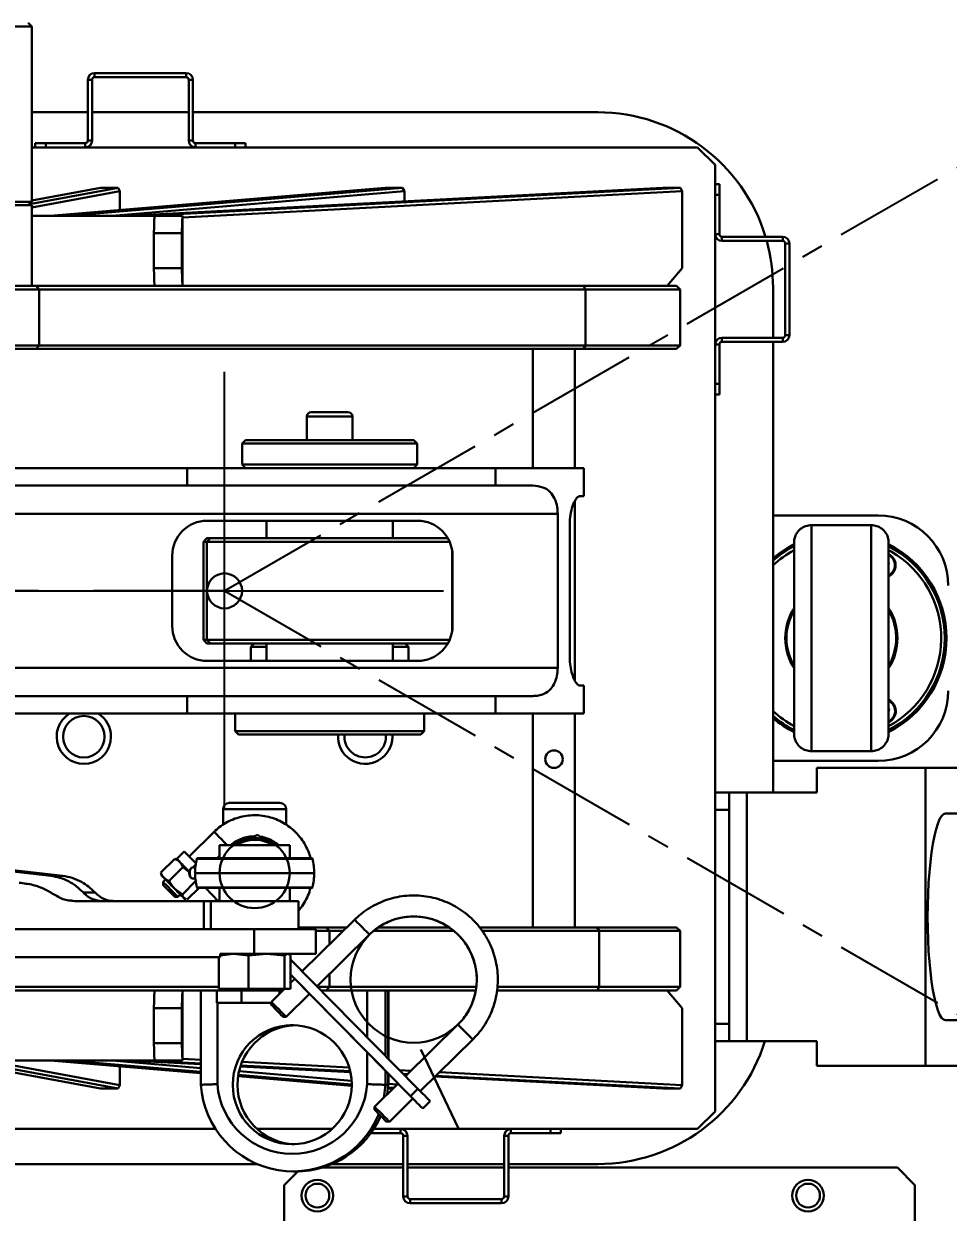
# Model space of a CAD drawing. Header units: millimetres. Extents: x 8 to 22425, y -1213 to 4973.
# Drawn here: x 10198 to 10461.8, y 1138.9 to 1477.9 of the extents above; entities that cross this region are included whole.
import ezdxf

# ---------------------------------------------------------------- set-up
doc = ezdxf.new("R2010")
doc.units = ezdxf.units.MM
doc.header["$PDSIZE"] = -1
doc.linetypes.add('CENTER', pattern=[50.8, 31.75, -6.35, 6.35, -6.35])
doc.styles.get("Standard").update_dxf_attribs({"font": 'hyswlongfangsong.ttf'})
doc.dimstyles.new('ISO-25', dxfattribs={"dimscale": 25, "dimtxt": 3.5, "dimasz": 1.6, "dimexe": 1.25, "dimexo": 0.625, "dimtad": 1, "dimdec": 0, "dimzin": 9, "dimdsep": 46, "dimtxsty": 'Standard', "dimcen": 2.5, "dimadec": 0, "dimazin": 2, "dimtfac": 1, "dimtdec": 0, "dimtofl": 0, "dimtmove": 0, "dimatfit": 3, "dimfxl": 1, "dimarcsym": 0})

# ---------------------------------------------------------------- blocks, each defined once
blk = doc.blocks.new('*D114')
at = {"color": 0, "lineweight": -2, "transparency": 16777216}
blk.add_line((9181.12, 1544.51), (8813.51, 1622.65), dxfattribs=at)
at = {"color": 0, "transparency": 16777216}
blk.add_solid([(8814.9, 1629.17), (8812.13, 1616.13), (8774.39, 1630.97)], dxfattribs=at)
at = {"layer": 'Defpoints', "color": 0, "transparency": 16777216}
for p in [(8774.39, 1630.97), (10255.3, 1316.17)]:
    blk.add_point(p, dxfattribs=at)
at = {"color": 0, "transparency": 16777216, "insert": (9074.1, 1627.96), "char_height": 87.5, "attachment_point": 5, "rotation": 347.9993}
blk.add_mtext('R1514', dxfattribs=at)
blk = doc.blocks.new('*D149')
at = {"color": 0, "lineweight": -2, "transparency": 16777216}
blk.add_line((10202.26, 1316.17), (9502.94, 1316.17), dxfattribs=at)
blk.add_arc((10255.3, 1316.17), 721.11, 33.1786, 176.8214, dxfattribs=at)
at = {"color": 0, "transparency": 16777216}
for points in [[(10864.53, 1714.29), (10853.17, 1707.31), (10879.8, 1676.73)], [(9541.96, 1355.97), (9528.63, 1356.34), (9534.19, 1316.17)]]:
    blk.add_solid(points, dxfattribs=at)
at = {"layer": 'Defpoints', "color": 0, "transparency": 16777216}
for p in [(11566.46, 2073.17), (10380.52, 2026.33), (10750.67, 1602.17), (10217.89, 1316.17), (10255.3, 1316.17)]:
    blk.add_point(p, dxfattribs=at)
at = {"color": 0, "transparency": 16777216, "insert": (9883.55, 2002.44), "char_height": 87.5, "attachment_point": 5, "rotation": 28.4442}
blk.add_mtext('150°', dxfattribs=at)
blk = doc.blocks.new('*D150')
at = {"color": 0, "lineweight": -2, "transparency": 16777216}
blk.add_line((10202.26, 1316.17), (9500.28, 1316.17), dxfattribs=at)
blk.add_arc((10255.3, 1316.17), 723.77, 183.16691, 326.83309, dxfattribs=at)
at = {"color": 0, "transparency": 16777216}
for points in [[(9525.97, 1276), (9539.3, 1276.37), (9531.53, 1316.17)], [(10855.48, 923.7), (10866.83, 916.72), (10882.1, 954.29)]]:
    blk.add_solid(points, dxfattribs=at)
at = {"layer": 'Defpoints', "color": 0, "transparency": 16777216}
for p in [(10217.89, 1316.17), (10255.3, 1316.17), (10750.67, 1030.17), (9790.07, 761.73), (11566.46, 559.17)]:
    blk.add_point(p, dxfattribs=at)
at = {"color": 0, "transparency": 16777216, "insert": (10083.34, 674.41), "char_height": 87.5, "attachment_point": 5, "rotation": 345}
blk.add_mtext('150°', dxfattribs=at)
blk = doc.blocks.new('*D151')
at = {"color": 0, "lineweight": -2, "transparency": 16777216}
for p, q in [((9297.46, 1705.83), (9688.41, 1546.78)), ((10255.3, 1253.67), (10255.3, 1378.67)), ((10192.8, 1316.17), (10317.8, 1316.17))]:
    blk.add_line(p, q, dxfattribs=at)
at = {"color": 0, "transparency": 16777216}
blk.add_solid([(9690.92, 1552.96), (9685.9, 1540.61), (9725.46, 1531.71)], dxfattribs=at)
at = {"layer": 'Defpoints', "color": 0, "transparency": 16777216}
for p in [(9725.46, 1531.71), (10255.3, 1316.17)]:
    blk.add_point(p, dxfattribs=at)
at = {"color": 0, "transparency": 16777216, "insert": (9410.76, 1723.83), "char_height": 87.5, "attachment_point": 5, "rotation": 337.8633}
blk.add_mtext('R572', dxfattribs=at)

msp = doc.modelspace()

# ---------------------------------------------------------------- linework, layer by layer
at = {"color": 1, "linetype": 'CENTER'}
for q in [(10750.67, 1602.17), (10750.67, 1030.17)]:
    msp.add_line((10255.3, 1316.17), q, dxfattribs=at)
at = {"color": 161, "lineweight": 30, "true_color": 0x67adff}
for p, q in [((10200.3, 1477.17), (10199.3, 1478.17)), ((10200.3, 1477.17), (10115.14, 1477.17)), ((10200.3, 1427.17), (10200.3, 1477.17)), ((10217.5, 1461.94), (10216.3, 1461.94)), ((10216.3, 1461.94), (10216.3, 1444.61)), ((10217.5, 1461.94), (10217.5, 1444.61)), ((10218.24, 1463.87), (10218.24, 1462.67)), ((10244.36, 1463.87), (10218.24, 1463.87)), ((10244.36, 1462.67), (10218.24, 1462.67)), ((10244.36, 1462.67), (10244.36, 1463.87)), ((10246.3, 1461.94), (10245.1, 1461.94)), ((10245.1, 1444.61), (10245.1, 1461.94)), ((10246.3, 1444.61), (10246.3, 1461.94)), ((10216.3, 1452.67), (10200.3, 1452.67)), ((10245.1, 1452.67), (10217.5, 1452.67)), ((10361.8, 1452.67), (10246.3, 1452.67)), ((10216.3, 1444.61), (10217.5, 1444.61)), ((10245.1, 1444.61), (10246.3, 1444.61)), ((10390.3, 1442.67), (10200.3, 1442.67)), ((10201.3, 1442.67), (10201.3, 1443.87)), ((10201.3, 1443.87), (10204.3, 1443.87)), ((10204.3, 1443.87), (10204.3, 1442.67)), ((10215.56, 1443.87), (10204.3, 1443.87)), ((10215.56, 1442.67), (10215.56, 1443.87)), ((10247.04, 1443.87), (10247.04, 1442.67)), ((10258.3, 1443.87), (10247.04, 1443.87)), ((10258.3, 1442.67), (10258.3, 1443.87)), ((10258.3, 1443.87), (10261.3, 1443.87)), ((10261.3, 1443.87), (10261.3, 1442.67)), ((10395.3, 1437.67), (10390.3, 1442.67)), ((10395.3, 1258.67), (10395.3, 1437.67)), ((10199.62, 1426.5), (10224.94, 1431.17)), ((10219.95, 1431.17), (10200.3, 1427.54)), ((10301.12, 1431.17), (10206.73, 1423.25)), ((10211.72, 1423.25), (10306.11, 1431.17)), ((10219.95, 1431.17), (10224.94, 1431.17)), ((10224.94, 1431.17), (10225.44, 1430.16)), ((10380.4, 1431.17), (10229.66, 1423.22)), ((10234.65, 1423.22), (10385.39, 1431.17)), ((10301.12, 1431.17), (10306.11, 1431.17)), ((10306.11, 1431.17), (10306.61, 1430.17)), ((10380.4, 1431.17), (10385.39, 1431.17)), ((10385.39, 1431.17), (10385.89, 1430.17)), ((10395.3, 1432.17), (10396.5, 1432.17)), ((10396.5, 1432.17), (10396.5, 1429.17)), ((10225.44, 1430.16), (10200.3, 1425.52)), ((10306.61, 1430.17), (10223.23, 1423.17)), ((10225.44, 1430.16), (10225.44, 1424.82)), ((10385.89, 1430.17), (10243.3, 1422.65)), ((10306.61, 1430.17), (10306.61, 1427.28)), ((10385.89, 1430.17), (10385.89, 1408.17)), ((10396.5, 1429.17), (10395.3, 1429.17)), ((10396.5, 1417.91), (10396.5, 1429.17)), ((10115.14, 1427.17), (10200.3, 1427.17)), ((10200.3, 1426.17), (10157.87, 1426.17)), ((10199.3, 1426.17), (10200.3, 1427.17)), ((10200.3, 1403.17), (10200.3, 1426.17)), ((10235.29, 1423.17), (10200.3, 1423.17)), ((10206.63, 1423.17), (10206.73, 1423.25)), ((10206.73, 1423.25), (10211.72, 1423.25)), ((10211.72, 1423.25), (10211.69, 1423.17)), ((10229.6, 1423.17), (10229.66, 1423.22)), ((10229.66, 1423.22), (10234.65, 1423.22)), ((10234.65, 1423.22), (10234.63, 1423.17)), ((10235.29, 1423.17), (10243.28, 1423.17)), ((10243.28, 1423.17), (10243.3, 1423.17)), ((10243.3, 1403.17), (10243.3, 1423.17)), ((10243.11, 1418.17), (10235.12, 1418.17)), ((10235.12, 1418.17), (10235.12, 1408.17)), ((10243.11, 1418.17), (10243.11, 1408.17)), ((10395.3, 1417.91), (10396.5, 1417.91)), ((10397.24, 1417.17), (10397.24, 1415.97)), ((10414.56, 1417.17), (10397.24, 1417.17)), ((10414.56, 1415.97), (10414.56, 1417.17)), ((10414.56, 1415.97), (10397.24, 1415.97)), ((10416.5, 1415.24), (10415.3, 1415.24)), ((10415.3, 1389.11), (10415.3, 1415.24)), ((10416.5, 1389.11), (10416.5, 1415.24)), ((10235.12, 1408.17), (10243.11, 1408.17)), ((10381.56, 1403.17), (10385.89, 1408.17)), ((10202.39, 1402.17), (9985.3, 1402.17)), ((9986.3, 1403.17), (10201.58, 1403.17)), ((10201.58, 1403.17), (10202.39, 1402.17)), ((10201.58, 1403.17), (10357.71, 1403.17)), ((10202.39, 1386.17), (10202.39, 1402.17)), ((10358.26, 1402.17), (10202.39, 1402.17)), ((10357.71, 1403.17), (10358.26, 1402.17)), ((10357.71, 1403.17), (10384.3, 1403.17)), ((10358.26, 1386.17), (10358.26, 1402.17)), ((10385.3, 1402.17), (10358.26, 1402.17)), ((10384.3, 1403.17), (10385.3, 1402.17)), ((10385.3, 1402.17), (10385.3, 1386.17)), ((10411.8, 1388.37), (10411.8, 1402.67)), ((10397.24, 1388.37), (10397.24, 1387.17)), ((10397.24, 1388.37), (10414.56, 1388.37)), ((10397.24, 1387.17), (10414.56, 1387.17)), ((10411.8, 1258.67), (10411.8, 1387.17)), ((10414.56, 1387.17), (10414.56, 1388.37)), ((10415.3, 1389.11), (10416.5, 1389.11)), ((9985.3, 1386.17), (10202.39, 1386.17)), ((10201.58, 1385.17), (9986.3, 1385.17)), ((10202.39, 1386.17), (10201.58, 1385.17)), ((10357.71, 1385.17), (10201.58, 1385.17)), ((10202.39, 1386.17), (10358.26, 1386.17)), ((10343.3, 1385.17), (10343.3, 1351.17)), ((10355.3, 1385.17), (10355.3, 1351.17)), ((10358.26, 1386.17), (10357.71, 1385.17)), ((10384.3, 1385.17), (10357.71, 1385.17)), ((10358.26, 1386.17), (10385.3, 1386.17)), ((10385.3, 1386.17), (10384.3, 1385.17)), ((10396.5, 1386.44), (10395.3, 1386.44)), ((10396.5, 1375.17), (10396.5, 1386.44)), ((10395.3, 1375.17), (10396.5, 1375.17)), ((10396.5, 1375.17), (10396.5, 1372.17)), ((10396.5, 1372.17), (10395.3, 1372.17)), ((10280.07, 1367.17), (10290.53, 1367.17)), ((10278.8, 1365.9), (10278.8, 1359.17)), ((10291.8, 1365.9), (10278.8, 1365.9)), ((10291.8, 1359.17), (10291.8, 1365.9)), ((10261.3, 1359.17), (10260.3, 1358.17)), ((10260.3, 1358.17), (10260.3, 1352.17)), ((10310.3, 1358.17), (10260.3, 1358.17)), ((10261.3, 1359.17), (10309.3, 1359.17)), ((10310.3, 1358.17), (10309.3, 1359.17)), ((10310.3, 1352.17), (10310.3, 1358.17)), ((10074.6, 1351.17), (10244.6, 1351.17)), ((10244.6, 1346.17), (10244.6, 1351.17)), ((10244.6, 1351.17), (10332.58, 1351.17)), ((10260.3, 1352.17), (10261.3, 1351.17)), ((10260.3, 1352.17), (10310.3, 1352.17)), ((10309.3, 1351.17), (10310.3, 1352.17)), ((10332.58, 1346.17), (10332.58, 1351.17)), ((10332.58, 1351.17), (10357.8, 1351.17)), ((10357.8, 1343.17), (10357.8, 1351.17)), ((10074.6, 1346.17), (10244.6, 1346.17)), ((10244.6, 1346.17), (10332.58, 1346.17)), ((10332.58, 1346.17), (10343.27, 1346.17)), ((10357.8, 1343.17), (10356.61, 1343.17)), ((10355.3, 1341.78), (10355.3, 1290.52)), ((9376.72, 1338.17), (10350.37, 1338.17)), ((10310.37, 1336.17), (10250.37, 1336.17)), ((10267.3, 1336.17), (10267.3, 1331.17)), ((10303.3, 1331.17), (10303.3, 1336.17)), ((10350.37, 1338.17), (10350.37, 1294.17)), ((10411.8, 1337.67), (10441.8, 1337.67)), ((10353.8, 1335.17), (10353.8, 1297.17)), ((10422.8, 1334.92), (10422.8, 1270.42)), ((10439.8, 1334.92), (10422.8, 1334.92)), ((10439.8, 1270.42), (10439.8, 1334.92)), ((10250.3, 1331.17), (10249.3, 1330.17)), ((10249.3, 1330.17), (10249.3, 1302.17)), ((10250.3, 1330.17), (10249.3, 1330.17)), ((10251.3, 1331.17), (10250.3, 1330.17)), ((10250.3, 1331.17), (10251.3, 1331.17)), ((10250.3, 1330.17), (10250.3, 1302.17)), ((10319.54, 1330.17), (10250.3, 1330.17)), ((10251.3, 1331.17), (10319.03, 1331.17)), ((10416.26, 1328.63), (10417.8, 1329.46)), ((10417.8, 1328.9), (10416.51, 1328.2)), ((10417.8, 1275.42), (10417.8, 1329.92)), ((10444.8, 1329.92), (10444.8, 1275.42)), ((10240.37, 1326.17), (10240.37, 1306.17)), ((10320.3, 1304.95), (10320.3, 1327.39)), ((10320.37, 1306.17), (10320.37, 1326.17)), ((10445.52, 1327.37), (10444.8, 1327.77)), ((10444.85, 1324.16), (10444.8, 1324.2)), ((10444.8, 1323.73), (10444.85, 1324.16)), ((10255.3, 1316.17), (10217.89, 1316.17)), ((10249.3, 1302.17), (10250.3, 1301.17)), ((10249.3, 1302.17), (10250.3, 1302.17)), ((10250.3, 1302.17), (10251.3, 1301.17)), ((10250.3, 1302.17), (10319.54, 1302.17)), ((10251.3, 1301.17), (10250.3, 1301.17)), ((10319.03, 1301.17), (10251.3, 1301.17)), ((10263.8, 1301.17), (10262.8, 1300.17)), ((10262.8, 1300.17), (10262.8, 1296.17)), ((10267.3, 1300.17), (10262.8, 1300.17)), ((10267.3, 1301.17), (10267.3, 1296.17)), ((10303.3, 1296.17), (10303.3, 1301.17)), ((10307.8, 1300.17), (10303.3, 1300.17)), ((10307.8, 1300.17), (10306.8, 1301.17)), ((10307.8, 1296.17), (10307.8, 1300.17)), ((10250.37, 1296.17), (10310.37, 1296.17)), ((9385.3, 1294.17), (10350.37, 1294.17)), ((10356.61, 1289.17), (10357.8, 1289.17)), ((10357.8, 1281.17), (10357.8, 1289.17)), ((10074.6, 1286.17), (10244.6, 1286.17)), ((10244.6, 1281.17), (10244.6, 1286.17)), ((10332.58, 1286.17), (10244.6, 1286.17)), ((10332.58, 1281.17), (10332.58, 1286.17)), ((10343.27, 1286.17), (10332.58, 1286.17)), ((10444.9, 1282.59), (10444.8, 1282.67)), ((10444.8, 1281.66), (10444.9, 1282.59)), ((10074.6, 1281.17), (10244.6, 1281.17)), ((10244.6, 1281.17), (10332.58, 1281.17)), ((10258.3, 1281.17), (10258.3, 1276.17)), ((10312.3, 1276.17), (10312.3, 1281.17)), ((10332.58, 1281.17), (10357.8, 1281.17)), ((10343.3, 1281.17), (10343.3, 1220.17)), ((10355.3, 1281.17), (10355.3, 1220.17)), ((10258.3, 1276.17), (10259.3, 1275.17)), ((10258.3, 1276.17), (10292.29, 1276.17)), ((10292.03, 1275.17), (10259.3, 1275.17)), ((10311.3, 1275.17), (10292.03, 1275.17)), ((10292.29, 1276.17), (10312.3, 1276.17)), ((10303.19, 1274.57), (10303.16, 1275.17)), ((10311.3, 1275.17), (10312.3, 1276.17)), ((10439.8, 1270.42), (10422.8, 1270.42)), ((10411.8, 1267.67), (10441.8, 1267.67)), ((10424.3, 1258.67), (10424.3, 1265.67)), ((10455.3, 1265.67), (10424.3, 1265.67)), ((10455.3, 1180.67), (10455.3, 1265.67)), ((10455.3, 1265.67), (10465.84, 1265.67)), ((10395.3, 1258.67), (10399.3, 1258.67)), ((10395.3, 1253.67), (10395.3, 1258.67)), ((10399.3, 1258.67), (10399.3, 1253.67)), ((10404.3, 1258.67), (10399.3, 1258.67)), ((10404.3, 1258.67), (10424.3, 1258.67)), ((10404.3, 1187.67), (10404.3, 1258.67)), ((10256.67, 1255.67), (10271.13, 1255.67)), ((10254.9, 1253.9), (10254.9, 1249.46)), ((10254.98, 1253.9), (10254.9, 1253.9)), ((10272.9, 1253.9), (10254.98, 1253.9)), ((10272.9, 1249.46), (10272.9, 1253.9)), ((10399.3, 1253.67), (10395.3, 1253.67)), ((10395.3, 1192.67), (10395.3, 1253.67)), ((10399.3, 1192.67), (10399.3, 1253.67)), ((10476.8, 1252.67), (10461.04, 1252.67)), ((10252.32, 1247.43), (10245.2, 1240.41)), ((10252.32, 1247.43), (10245.2, 1240.41)), ((10258.62, 1243.67), (10264.71, 1246.61)), ((10258.62, 1243.67), (10259.77, 1244.23)), ((10259.77, 1244.23), (10258.78, 1243.67)), ((10259.77, 1244.23), (10264.71, 1246.61)), ((10261.43, 1245.34), (10262.55, 1246.05)), ((10261.48, 1245.37), (10262.55, 1246.05)), ((10264.71, 1246.61), (10264.71, 1246.61)), ((10264.71, 1246.61), (10269.24, 1243.53)), ((10205.76, 1234.86), (10136.24, 1242.67)), ((10139.62, 1242.67), (10209.14, 1234.86)), ((10241.66, 1239.73), (10243.79, 1241.83)), ((10243.79, 1241.83), (10241.66, 1239.73)), ((10241.66, 1239.73), (10243.79, 1241.83)), ((10243.79, 1241.83), (10241.66, 1239.73)), ((10243.79, 1241.83), (10243.79, 1241.83)), ((10243.79, 1241.83), (10243.79, 1241.83)), ((10253.9, 1243.67), (10253.9, 1239.92)), ((10253.9, 1243.67), (10273.9, 1243.67)), ((10273.9, 1239.92), (10273.9, 1243.67)), ((10241.08, 1239.71), (10237.12, 1235.81)), ((10241.08, 1239.71), (10237.12, 1235.81)), ((10241.4, 1239.59), (10241.08, 1239.71)), ((10241.86, 1239.52), (10241.41, 1239.65)), ((10241.66, 1239.73), (10241.66, 1239.73)), ((10241.66, 1239.73), (10241.66, 1239.73)), ((10247.07, 1238.04), (10246.29, 1237.27)), ((10280.4, 1239.77), (10247.4, 1239.77)), ((10280.21, 1239.92), (10247.6, 1239.92)), ((10253.25, 1239.92), (10253.9, 1240.56)), ((10253.9, 1240.56), (10253.9, 1239.92)), ((10237.12, 1235.81), (10237.25, 1235.5)), ((10237.18, 1235.48), (10237.3, 1235.03)), ((10243.44, 1237.31), (10239.48, 1233.41)), ((10243.44, 1237.31), (10245.28, 1235.95)), ((10245.34, 1236.34), (10245.16, 1236.17)), ((10245.16, 1236.17), (10245.28, 1236.05)), ((10245.7, 1236.98), (10245.52, 1236.73)), ((10245.52, 1234.61), (10245.7, 1234.37)), ((10246.16, 1237.27), (10246.98, 1237.27)), ((10246.16, 1234.07), (10246.98, 1234.07)), ((10246.81, 1234.07), (10247.23, 1233.47)), ((10263.9, 1235.67), (10246.9, 1235.67)), ((10263.9, 1235.67), (10280.9, 1235.67)), ((10237.8, 1233.12), (10237.79, 1232.25)), ((10237.8, 1233.12), (10237.79, 1232.25)), ((10238.5, 1233.81), (10237.8, 1233.12)), ((10238.5, 1233.81), (10237.8, 1233.12)), ((10243.27, 1229.57), (10241.08, 1231.2)), ((10247.07, 1233.31), (10243.27, 1229.57)), ((10248.03, 1231.42), (10244.69, 1228.13)), ((10247.4, 1231.57), (10280.4, 1231.57)), ((10247.6, 1231.42), (10280.21, 1231.42)), ((10253.53, 1227.67), (10249.84, 1231.42)), ((10249.84, 1231.42), (10253.53, 1227.67)), ((10253.53, 1227.67), (10249.84, 1231.42)), ((10249.84, 1231.42), (10253.53, 1227.67)), ((10253.9, 1231.42), (10253.9, 1227.67)), ((10273.9, 1227.67), (10273.9, 1231.42)), ((10206.89, 1229.43), (10208.03, 1228.85)), ((10210.93, 1227.96), (10212.56, 1227.67)), ((10212.5, 1227.67), (10249.36, 1227.67)), ((10218.41, 1230.09), (10215.03, 1230.09)), ((10241.14, 1228.85), (10242.01, 1228.84)), ((10241.14, 1228.85), (10241.14, 1228.85)), ((10242.01, 1228.84), (10242.71, 1229.54)), ((10244.38, 1228.26), (10243.68, 1228.56)), ((10243.91, 1228.31), (10244.36, 1228.19)), ((10243.91, 1228.31), (10244.36, 1228.19)), ((10249.36, 1219.67), (10249.36, 1227.67)), ((10251.38, 1227.67), (10249.36, 1227.67)), ((10251.38, 1227.67), (10251.38, 1219.67)), ((10251.38, 1227.67), (10251.4, 1227.67)), ((10251.4, 1227.67), (10251.4, 1219.67)), ((10251.4, 1227.67), (10251.4, 1227.67)), ((10251.4, 1219.67), (10251.4, 1227.67)), ((10251.4, 1227.67), (10252.71, 1227.67)), ((10252.71, 1227.67), (10276.4, 1227.67)), ((10276.4, 1219.67), (10276.4, 1227.67)), ((10292.44, 1222.38), (10277.48, 1207.64)), ((10292.44, 1222.38), (10277.48, 1207.64)), ((10263.74, 1219.67), (10000.13, 1219.67)), ((10263.74, 1212.67), (10263.74, 1219.67)), ((10281.4, 1219.67), (10263.74, 1219.67)), ((10276.4, 1220.17), (10284.3, 1220.17)), ((10281.4, 1212.67), (10281.4, 1219.67)), ((10285.3, 1219.17), (10281.4, 1219.17)), ((10281.69, 1203.37), (10296.65, 1218.1)), ((10284.3, 1220.17), (10285.3, 1219.17)), ((10284.3, 1220.17), (10290.2, 1220.17)), ((10285.3, 1219.17), (10285.3, 1215.34)), ((10289.19, 1219.17), (10285.3, 1219.17)), ((10320.54, 1219.17), (10297.72, 1219.17)), ((10299.04, 1220.17), (10319.28, 1220.17)), ((10328.05, 1220.17), (10361.61, 1220.17)), ((10362.22, 1219.17), (10328.74, 1219.17)), ((10361.61, 1220.17), (10362.22, 1219.17)), ((10361.61, 1220.17), (10384.3, 1220.17)), ((10362.22, 1203.17), (10362.22, 1219.17)), ((10385.3, 1219.17), (10362.22, 1219.17)), ((10384.3, 1220.17), (10385.3, 1219.17)), ((10385.3, 1219.17), (10385.3, 1203.17)), ((10254.05, 1211.67), (10009.82, 1211.67)), ((10253.65, 1202.67), (10253.65, 1211.67)), ((10263.74, 1212.67), (10254.05, 1212.67)), ((10254.05, 1211.67), (10254.05, 1212.67)), ((10257.9, 1212.67), (10254.05, 1212.19)), ((10254.05, 1212.39), (10254.28, 1212.52)), ((10254.4, 1212.67), (10254.25, 1212.62)), ((10262.16, 1212.14), (10257.9, 1212.67)), ((10267.28, 1212.67), (10262.16, 1212.14)), ((10262.16, 1202.67), (10262.16, 1212.14)), ((10281.4, 1212.67), (10263.74, 1212.67)), ((10272.41, 1212.14), (10267.28, 1212.67)), ((10273.28, 1212.67), (10272.41, 1212.14)), ((10272.41, 1202.67), (10272.41, 1212.14)), ((10273.56, 1212.62), (10273.4, 1212.67)), ((10274.15, 1212.14), (10273.52, 1212.52)), ((10274.15, 1202.67), (10274.15, 1212.14)), ((10274.15, 1211.02), (10310.47, 1174.16)), ((10285.3, 1206.92), (10285.3, 1203.17)), ((10275.34, 1205.53), (10274.15, 1206.74)), ((10274.15, 1206.74), (10275.34, 1205.53)), ((10275.34, 1205.53), (10274.15, 1206.74)), ((10274.15, 1206.74), (10308.33, 1172.05)), ((10275.34, 1205.53), (10274.15, 1204.36)), ((10275.34, 1205.53), (10274.15, 1204.36)), ((10113.3, 1203.17), (10253.65, 1203.17)), ((10265.3, 1202.17), (10113.3, 1202.17)), ((10243.3, 1182.17), (10243.3, 1202.17)), ((10248.55, 1202.17), (10248.55, 1175.27)), ((10253.1, 1198.67), (10253.1, 1202.17)), ((10262.16, 1202.67), (10253.65, 1202.67)), ((10260.16, 1198.67), (10260.16, 1202.17)), ((10272.41, 1202.67), (10262.16, 1202.67)), ((10265.3, 1202.67), (10265.3, 1202.17)), ((10271.93, 1202.17), (10265.3, 1202.17)), ((10272.44, 1202.67), (10268.66, 1198.95)), ((10272.44, 1202.67), (10268.66, 1198.95)), ((10270.96, 1201.22), (10270.96, 1202.17)), ((10274.15, 1202.67), (10272.41, 1202.67)), ((10272.87, 1194.67), (10279.55, 1201.26)), ((10304.82, 1175.62), (10279.55, 1201.26)), ((10279.55, 1201.26), (10304.82, 1175.62)), ((10304.82, 1175.62), (10279.55, 1201.26)), ((10281.88, 1203.17), (10285.3, 1203.17)), ((10284.3, 1202.17), (10282.87, 1202.17)), ((10285.3, 1203.17), (10284.3, 1202.17)), ((10287.01, 1202.17), (10284.3, 1202.17)), ((10285.3, 1203.17), (10327.08, 1203.17)), ((10295.99, 1202.17), (10287.01, 1202.17)), ((10295.99, 1202.17), (10301.27, 1202.17)), ((10295.99, 1188.86), (10295.99, 1202.17)), ((10301.27, 1202.17), (10302.04, 1202.17)), ((10301.27, 1202.17), (10301.27, 1183.49)), ((10302.04, 1202.17), (10302.05, 1202.17)), ((10302.04, 1182.71), (10302.04, 1202.17)), ((10302.05, 1182.7), (10302.05, 1202.17)), ((10326.94, 1202.17), (10302.05, 1202.17)), ((10361.61, 1202.17), (10332.93, 1202.17)), ((10333.02, 1203.17), (10362.22, 1203.17)), ((10362.22, 1203.17), (10361.61, 1202.17)), ((10384.3, 1202.17), (10361.61, 1202.17)), ((10362.22, 1203.17), (10385.3, 1203.17)), ((10385.89, 1197.17), (10381.56, 1202.17)), ((10385.3, 1203.17), (10384.3, 1202.17)), ((10243.11, 1197.17), (10235.12, 1197.17)), ((10235.12, 1197.17), (10235.12, 1187.17)), ((10243.11, 1197.17), (10243.11, 1187.17)), ((10260.16, 1198.67), (10253.1, 1198.67)), ((10253.26, 1198.67), (10253.26, 1175.45)), ((10268.65, 1198.67), (10260.16, 1198.67)), ((10268.66, 1198.95), (10268.65, 1198.08)), ((10268.66, 1198.95), (10268.65, 1198.08)), ((10385.89, 1175.17), (10385.89, 1197.17)), ((10272, 1194.68), (10272.87, 1194.67)), ((10272, 1194.68), (10272, 1194.68)), ((10476.8, 1193.67), (10461.04, 1193.67)), ((10321.92, 1192.46), (10306.96, 1177.72)), ((10321.92, 1192.46), (10306.96, 1177.72)), ((10395.3, 1192.67), (10399.3, 1192.67)), ((10395.3, 1187.67), (10395.3, 1192.67)), ((10399.3, 1192.67), (10399.3, 1187.67)), ((10235.12, 1187.17), (10243.11, 1187.17)), ((10311.17, 1173.45), (10326.13, 1188.19)), ((10395.3, 1167.67), (10395.3, 1187.67)), ((10399.3, 1187.67), (10395.3, 1187.67)), ((10399.3, 1187.67), (10404.3, 1187.67)), ((10424.3, 1187.67), (10404.3, 1187.67)), ((10424.3, 1180.67), (10424.3, 1187.67)), ((10295.99, 1175.45), (10295.99, 1184.58)), ((10322.03, 1162.77), (10311.27, 1185.34)), ((10235.29, 1182.17), (10177.8, 1182.17)), ((10177.8, 1181.95), (10219.95, 1174.17)), ((10224.94, 1174.17), (10182.64, 1181.98)), ((10187.6, 1182.17), (10225.44, 1175.19)), ((10206.73, 1182.09), (10206.63, 1182.17)), ((10211.72, 1182.09), (10206.73, 1182.09)), ((10206.73, 1182.09), (10248.55, 1178.58)), ((10211.69, 1182.17), (10211.72, 1182.09)), ((10248.55, 1179), (10211.72, 1182.09)), ((10223.23, 1182.17), (10248.55, 1180.05)), ((10225.44, 1175.19), (10225.44, 1180.52)), ((10229.66, 1182.12), (10229.6, 1182.17)), ((10234.65, 1182.12), (10229.66, 1182.12)), ((10229.66, 1182.12), (10248.55, 1181.13)), ((10234.63, 1182.17), (10234.65, 1182.12)), ((10248.55, 1181.39), (10234.65, 1182.12)), ((10243.28, 1182.17), (10235.29, 1182.17)), ((10243.28, 1182.17), (10243.3, 1182.17)), ((10243.3, 1182.7), (10248.55, 1182.42)), ((10259.84, 1180.53), (10291.21, 1178.88)), ((10291.15, 1179.14), (10259.92, 1180.79)), ((10260.3, 1181.8), (10290.87, 1180.19)), ((10424.3, 1180.67), (10455.3, 1180.67)), ((10455.3, 1180.67), (10465.84, 1180.67)), ((10259.18, 1177.69), (10291.59, 1174.97)), ((10291.59, 1175.39), (10259.24, 1178.11)), ((10259.45, 1179.13), (10291.55, 1176.44)), ((10301.27, 1179.22), (10301.27, 1175.27)), ((10302.04, 1175.27), (10302.04, 1178.44)), ((10302.05, 1175.27), (10302.05, 1178.43)), ((10302.05, 1178.31), (10302.18, 1178.3)), ((10305.28, 1179.43), (10308.51, 1179.26)), ((10307.52, 1178.28), (10306.34, 1178.34)), ((10306.62, 1178.06), (10307.27, 1178.03)), ((10315.39, 1177.6), (10380.4, 1174.17)), ((10385.39, 1174.17), (10315.64, 1177.85)), ((10316.63, 1178.83), (10385.89, 1175.17)), ((10224.94, 1174.17), (10219.95, 1174.17)), ((10225.44, 1175.19), (10224.94, 1174.17)), ((10304.82, 1175.62), (10298.13, 1169.03)), ((10304.82, 1175.62), (10298.13, 1169.03)), ((10301.27, 1175.27), (10302.04, 1175.27)), ((10301.72, 1172.56), (10302.04, 1175.27)), ((10303.35, 1174.17), (10301.94, 1174.17)), ((10303.57, 1174.39), (10301.98, 1174.52)), ((10302.01, 1175.27), (10302.04, 1175.27)), ((10302.05, 1175.56), (10304.55, 1175.35)), ((10308.33, 1172.05), (10310.47, 1174.16)), ((10385.39, 1174.17), (10380.4, 1174.17)), ((10385.89, 1175.17), (10385.39, 1174.17)), ((10302.34, 1164.75), (10309.03, 1171.34)), ((10313.97, 1170.6), (10311.84, 1168.49)), ((10298.13, 1169.03), (10298.13, 1168.16)), ((10298.13, 1169.03), (10298.13, 1168.16)), ((10311.84, 1168.49), (10311.84, 1168.49)), ((10311.84, 1168.49), (10311.84, 1168.49)), ((10311.84, 1168.49), (10311.84, 1168.49)), ((10390.3, 1162.67), (10395.3, 1167.67)), ((10301.48, 1164.76), (10302.34, 1164.75)), ((10301.48, 1164.76), (10301.48, 1164.76)), ((10177.8, 1162.67), (10252.73, 1162.67)), ((10264.58, 1162.67), (10286.01, 1162.67)), ((10297.05, 1161.47), (10305.56, 1161.47)), ((10297.87, 1162.67), (10390.3, 1162.67)), ((10305.56, 1161.47), (10305.56, 1162.67)), ((10307.5, 1160.74), (10306.3, 1160.74)), ((10306.3, 1160.74), (10306.3, 1143.41)), ((10307.5, 1160.74), (10307.5, 1143.41)), ((10336.3, 1160.74), (10335.1, 1160.74)), ((10335.1, 1143.41), (10335.1, 1160.74)), ((10336.3, 1143.41), (10336.3, 1160.74)), ((10337.04, 1162.67), (10337.04, 1161.47)), ((10337.04, 1161.47), (10348.3, 1161.47)), ((10348.3, 1161.47), (10348.3, 1162.67)), ((10351.3, 1161.47), (10348.3, 1161.47)), ((10351.3, 1162.67), (10351.3, 1161.47)), ((10177.3, 1152.67), (10264.6, 1152.67)), ((10286, 1152.67), (10306.3, 1152.67)), ((10307.5, 1152.67), (10335.1, 1152.67)), ((10336.3, 1152.67), (10361.8, 1152.67)), ((10276.2, 1150.58), (10272.3, 1146.67)), ((10274.91, 1150.57), (10275.68, 1150.57)), ((10283.22, 1151.67), (10306.3, 1151.67)), ((10307.5, 1151.67), (10335.1, 1151.67)), ((10336.3, 1151.67), (10447.3, 1151.67)), ((10452.3, 1146.67), (10447.3, 1151.67)), ((10272.3, 1112.41), (10272.3, 1146.67)), ((10452.3, 1146.67), (10452.3, 1112.41)), ((10306.3, 1143.41), (10307.5, 1143.41)), ((10308.24, 1142.67), (10308.24, 1141.47)), ((10308.24, 1142.67), (10334.36, 1142.67)), ((10334.36, 1141.47), (10334.36, 1142.67)), ((10335.1, 1143.41), (10336.3, 1143.41)), ((10308.24, 1141.47), (10334.36, 1141.47))]:
    msp.add_line(p, q, dxfattribs=at)
at = {"color": 161, "lineweight": 30, "true_color": 0x67adff, "flags": 128}
for points in [[(10411.8, 1325.47), (10413.54, 1326.85), (10416.26, 1328.63)], [(10416.51, 1328.2), (10413.8, 1326.42), (10411.8, 1324.81)], [(10461.04, 1252.67), (10460.47, 1252.49), (10459.9, 1251.93), (10459.35, 1251.02), (10458.82, 1249.75), (10458.31, 1248.15), (10457.84, 1246.24), (10457.42, 1244.03), (10457.03, 1241.57), (10456.7, 1238.87), (10456.42, 1235.97), (10456.2, 1232.92), (10456.04, 1229.74), (10455.95, 1226.48), (10455.92, 1223.17), (10455.95, 1219.87), (10456.04, 1216.61), (10456.2, 1213.43), (10456.42, 1210.37), (10456.7, 1207.48), (10457.03, 1204.78), (10457.42, 1202.31), (10457.84, 1200.11), (10458.31, 1198.19), (10458.82, 1196.59), (10459.35, 1195.33), (10459.9, 1194.41), (10460.47, 1193.86), (10461.04, 1193.67)], [(10254.43, 1245.29), (10253.71, 1246.02), (10253.07, 1246.66), (10252.6, 1247.14), (10252.35, 1247.39), (10252.32, 1247.43)], [(10256.02, 1243.67), (10255.78, 1243.92), (10255.15, 1244.56), (10254.43, 1245.29)], [(10267.18, 1245.12), (10268.34, 1244.63), (10269.9, 1243.67)], [(10243.79, 1241.83), (10243.86, 1241.76), (10244.06, 1241.56), (10244.38, 1241.23), (10244.82, 1240.79), (10245.35, 1240.25), (10245.96, 1239.63), (10246.62, 1238.97), (10247.13, 1238.45)], [(10241.66, 1239.73), (10241.72, 1239.66), (10241.85, 1239.52)], [(10241.85, 1239.52), (10241.72, 1239.66), (10241.66, 1239.73)], [(10241.66, 1239.73), (10241.72, 1239.66), (10241.86, 1239.52)], [(10245.16, 1236.17), (10244.48, 1236.86), (10243.82, 1237.53), (10243.22, 1238.14), (10242.68, 1238.68), (10242.25, 1239.13), (10241.92, 1239.46), (10241.72, 1239.66), (10241.66, 1239.73)], [(10241.86, 1239.52), (10241.86, 1239.52), (10241.89, 1239.49), (10241.98, 1239.4), (10242.12, 1239.25), (10242.32, 1239.05), (10242.56, 1238.81)], [(10242.56, 1238.81), (10242.85, 1238.51), (10243.18, 1238.18), (10243.54, 1237.81), (10243.93, 1237.41), (10244.35, 1237), (10244.77, 1236.56), (10245.2, 1236.13), (10245.28, 1236.05)], [(10238, 1234.31), (10237.76, 1234.56), (10237.56, 1234.76), (10237.42, 1234.91), (10237.33, 1235), (10237.3, 1235.03), (10237.32, 1235.01), (10237.4, 1234.93), (10237.53, 1234.79)], [(10238, 1234.31), (10237.76, 1234.56), (10237.56, 1234.76), (10237.42, 1234.91), (10237.33, 1235), (10237.3, 1235.03), (10237.32, 1235.01), (10237.4, 1234.93), (10237.53, 1234.79)], [(10237.53, 1234.79), (10237.72, 1234.6), (10237.96, 1234.36), (10238.24, 1234.08), (10238.5, 1233.81)], [(10237.53, 1234.79), (10237.72, 1234.6), (10237.96, 1234.36), (10238.24, 1234.08), (10238.5, 1233.81)], [(10238.5, 1233.81), (10238.29, 1234.02), (10238, 1234.31)], [(10241.08, 1231.2), (10240.64, 1231.63), (10240.21, 1232.07), (10239.79, 1232.51), (10239.37, 1232.92), (10238.98, 1233.32), (10238.62, 1233.69), (10238.29, 1234.02), (10238, 1234.31)], [(10246.16, 1234.07), (10245.85, 1234.19), (10245.59, 1234.54), (10245.42, 1235.06), (10245.36, 1235.67), (10245.42, 1236.28), (10245.59, 1236.8), (10245.85, 1237.15), (10246.16, 1237.27)], [(10239.47, 1230.55), (10240.11, 1229.9), (10240.65, 1229.35), (10241.01, 1228.98), (10241.14, 1228.85), (10241.01, 1228.98), (10240.65, 1229.35), (10240.11, 1229.9), (10239.47, 1230.55), (10238.82, 1231.2), (10238.28, 1231.75), (10237.92, 1232.12), (10237.79, 1232.25), (10237.92, 1232.12), (10238.28, 1231.75), (10238.82, 1231.2), (10239.47, 1230.55)], [(10239.47, 1230.55), (10240.11, 1229.9), (10240.65, 1229.35), (10241.01, 1228.98), (10241.14, 1228.85), (10241.01, 1228.98), (10240.65, 1229.35), (10240.11, 1229.9), (10239.47, 1230.55), (10238.82, 1231.2), (10238.28, 1231.75), (10237.92, 1232.12), (10237.79, 1232.25), (10237.92, 1232.12), (10238.28, 1231.75), (10238.82, 1231.2), (10239.47, 1230.55)], [(10242.01, 1228.84), (10241.98, 1228.88), (10241.73, 1229.13), (10241.26, 1229.61), (10240.62, 1230.25), (10239.9, 1230.98), (10239.18, 1231.71), (10238.55, 1232.36), (10238.08, 1232.83), (10237.83, 1233.09), (10237.8, 1233.12)], [(10243.68, 1228.56), (10243.49, 1228.75), (10243.25, 1228.98), (10242.97, 1229.27), (10242.65, 1229.6), (10242.29, 1229.96), (10241.91, 1230.35), (10241.5, 1230.77), (10241.08, 1231.2)], [(10243.68, 1228.56), (10243.49, 1228.75), (10243.25, 1228.98), (10242.97, 1229.27), (10242.71, 1229.54)], [(10242.71, 1229.54), (10242.92, 1229.33), (10243.21, 1229.03)], [(10242.71, 1229.54), (10242.92, 1229.33), (10243.21, 1229.03)], [(10243.91, 1228.31), (10243.89, 1228.34), (10243.81, 1228.42), (10243.68, 1228.56)], [(10243.91, 1228.31), (10243.89, 1228.34), (10243.81, 1228.42), (10243.68, 1228.56)], [(10294.54, 1220.24), (10293.82, 1220.97), (10293.19, 1221.61), (10292.72, 1222.09), (10292.47, 1222.35), (10292.44, 1222.38)], [(10296.65, 1218.1), (10296.62, 1218.14), (10296.37, 1218.39), (10295.9, 1218.87), (10295.26, 1219.51), (10294.54, 1220.24)], [(10275.34, 1205.53), (10275.16, 1205.72), (10275.16, 1205.72), (10275.34, 1205.53)], [(10275.34, 1205.53), (10275.16, 1205.72), (10275.16, 1205.72), (10275.41, 1205.46), (10275.88, 1204.99), (10276.52, 1204.34), (10277.26, 1203.59), (10278.02, 1202.82), (10278.72, 1202.11), (10279.28, 1201.54), (10279.64, 1201.17), (10279.76, 1201.05), (10279.76, 1201.05)], [(10279.76, 1201.05), (10279.64, 1201.17), (10279.55, 1201.26)], [(10279.55, 1201.26), (10279.64, 1201.17), (10279.76, 1201.05)], [(10279.76, 1201.05), (10279.64, 1201.17), (10279.55, 1201.26)], [(10270.32, 1196.38), (10270.97, 1195.73), (10271.51, 1195.18), (10271.87, 1194.81), (10272, 1194.68), (10271.87, 1194.81), (10271.51, 1195.18), (10270.97, 1195.73), (10270.32, 1196.38), (10269.68, 1197.03), (10269.14, 1197.58), (10268.78, 1197.95), (10268.65, 1198.08), (10268.78, 1197.95), (10269.14, 1197.58), (10269.68, 1197.03), (10270.32, 1196.38)], [(10270.32, 1196.38), (10270.97, 1195.73), (10271.51, 1195.18), (10271.87, 1194.81), (10272, 1194.68), (10271.87, 1194.81), (10271.51, 1195.18), (10270.97, 1195.73), (10270.32, 1196.38), (10269.68, 1197.03), (10269.14, 1197.58), (10268.78, 1197.95), (10268.65, 1198.08), (10268.78, 1197.95), (10269.14, 1197.58), (10269.68, 1197.03), (10270.32, 1196.38)], [(10272.87, 1194.67), (10272.84, 1194.7), (10272.59, 1194.96), (10272.12, 1195.44), (10271.48, 1196.08), (10270.76, 1196.81), (10270.04, 1197.54), (10269.41, 1198.18), (10268.94, 1198.66), (10268.69, 1198.91), (10268.66, 1198.95)], [(10321.92, 1192.46), (10321.95, 1192.43), (10322.2, 1192.17), (10322.67, 1191.7), (10323.3, 1191.05), (10324.02, 1190.32)], [(10324.02, 1190.32), (10324.74, 1189.59), (10325.37, 1188.95), (10325.84, 1188.47), (10326.09, 1188.22), (10326.13, 1188.19)], [(10301.27, 1175.27), (10300.89, 1172.24), (10300.77, 1171.63)], [(10304.82, 1175.62), (10304.64, 1175.8), (10304.64, 1175.8), (10304.82, 1175.62)], [(10304.82, 1175.62), (10304.64, 1175.8), (10304.64, 1175.8), (10304.89, 1175.55), (10305.36, 1175.07), (10305.99, 1174.42), (10306.73, 1173.67), (10307.49, 1172.9), (10308.19, 1172.19), (10308.75, 1171.62), (10309.12, 1171.26), (10309.24, 1171.13), (10309.24, 1171.13)], [(10310.47, 1174.16), (10311.15, 1173.46), (10311.81, 1172.8), (10312.42, 1172.18), (10312.95, 1171.64), (10313.38, 1171.2), (10313.71, 1170.87), (10313.91, 1170.67), (10313.97, 1170.6)], [(10311.84, 1168.49), (10311.77, 1168.56), (10311.57, 1168.76), (10311.25, 1169.09), (10310.81, 1169.54), (10310.28, 1170.07), (10309.67, 1170.69), (10309.01, 1171.36), (10308.33, 1172.05)], [(10309.03, 1171.34), (10309.67, 1170.69), (10310.28, 1170.07), (10310.81, 1169.54), (10311.25, 1169.09), (10311.57, 1168.76), (10311.77, 1168.56), (10311.84, 1168.49)], [(10311.84, 1168.49), (10311.77, 1168.56), (10311.57, 1168.76), (10311.25, 1169.09), (10310.81, 1169.54), (10310.28, 1170.07), (10309.67, 1170.69), (10309.03, 1171.34)], [(10309.24, 1171.13), (10309.12, 1171.26), (10309.03, 1171.34)], [(10309.03, 1171.34), (10309.12, 1171.26), (10309.24, 1171.13)], [(10309.03, 1171.34), (10309.67, 1170.69), (10310.28, 1170.07), (10310.81, 1169.54), (10311.25, 1169.09), (10311.57, 1168.76), (10311.77, 1168.56), (10311.84, 1168.49)], [(10309.24, 1171.13), (10309.12, 1171.26), (10309.03, 1171.34)], [(10298.13, 1169.03), (10298.17, 1169), (10298.42, 1168.74), (10298.89, 1168.26), (10299.52, 1167.62), (10300.24, 1166.89)], [(10299.8, 1166.46), (10300.44, 1165.81), (10300.99, 1165.26), (10301.35, 1164.89), (10301.48, 1164.76), (10301.35, 1164.89), (10300.99, 1165.26), (10300.44, 1165.81), (10299.8, 1166.46), (10299.16, 1167.11), (10298.62, 1167.66), (10298.25, 1168.03), (10298.13, 1168.16), (10298.25, 1168.03), (10298.62, 1167.66), (10299.16, 1167.11), (10299.8, 1166.46)], [(10299.8, 1166.46), (10300.44, 1165.81), (10300.99, 1165.26), (10301.35, 1164.89), (10301.48, 1164.76), (10301.35, 1164.89), (10300.99, 1165.26), (10300.44, 1165.81), (10299.8, 1166.46), (10299.16, 1167.11), (10298.62, 1167.66), (10298.25, 1168.03), (10298.13, 1168.16), (10298.25, 1168.03), (10298.62, 1167.66), (10299.16, 1167.11), (10299.8, 1166.46)], [(10300.24, 1166.89), (10300.96, 1166.16), (10301.59, 1165.52), (10302.06, 1165.04), (10302.31, 1164.79), (10302.34, 1164.75)]]:
    msp.add_lwpolyline(points, dxfattribs=at)
at = {"color": 161, "lineweight": 30, "true_color": 0x67adff}
for centre, radius in [((10255.3, 1316.17), 5), ((10215.16, 1274.57), 5.92), ((10349.3, 1268.17), 2.5), ((10263.9, 1235.67), 10), ((10263.9, 1235.67), 10), ((10309.28, 1205.28), 18), ((10309.28, 1205.28), 18), ((10274.62, 1175.29), 16.98), ((10281.8, 1143.67), 4.5), ((10281.8, 1143.67), 3.4), ((10421.8, 1143.67), 4.5), ((10421.8, 1143.67), 3.4)]:
    msp.add_circle(centre, radius, dxfattribs=at)
at = {"lineweight": 30}
msp.add_arc((10255.3, 1316.17), 572, 30, 330, dxfattribs=at)
at = {"color": 161, "lineweight": 30, "true_color": 0x67adff}
for centre, radius, start, end in [((10218.24, 1461.94), 1.94, 90, 180), ((10218.24, 1461.94), 0.737, 90, 180), ((10244.36, 1461.94), 1.94, 0, 90), ((10244.36, 1461.94), 0.737, 0, 90), ((10361.8, 1402.67), 50, 16.858, 90), ((10215.56, 1444.61), 1.94, 270, 0), ((10215.56, 1444.61), 0.737, 270, 0), ((10247.04, 1444.61), 1.94, 180, 270), ((10247.04, 1444.61), 0.737, 180, 270), ((10397.24, 1417.91), 1.94, 180, 270), ((10397.24, 1417.91), 0.737, 180, 270), ((10414.56, 1415.24), 1.94, 0, 90), ((10361.8, 1402.67), 50, 0, 15.4264), ((10414.56, 1415.24), 0.737, 0, 90), ((10397.24, 1386.44), 1.94, 90, 180), ((10397.24, 1386.44), 0.737, 90, 180), ((10414.56, 1389.11), 1.94, 270, 0), ((10414.56, 1389.11), 0.737, 270, 0), ((10280.07, 1365.9), 1.27, 90, 180), ((10290.53, 1365.9), 1.27, 0, 90), ((10250.37, 1326.17), 10, 90, 180), ((10310.37, 1326.17), 10, 0, 90), ((10441.8, 1317.67), 20, 0, 90), ((10431.3, 1302.67), 30, 296.7437, 63.2563), ((10431.3, 1302.67), 29.5, 297.2341, 62.7659), ((10431.3, 1302.67), 28.5, 118.2737, 133.1736), ((10431.3, 1302.67), 28.5, 298.2737, 60.0781), ((10443.27, 1323.47), 3.5, 295.8913, 64.1087), ((10443.27, 1323.47), 3.3, 297.5892, 62.4108), ((10431.3, 1302.67), 16, 147.5383, 212.4617), ((10431.3, 1302.67), 15.65, 149.612, 210.388), ((10431.3, 1302.67), 16, 327.5383, 32.4617), ((10431.3, 1302.67), 15.65, 6.3753, 30.388), ((10250.37, 1306.17), 10, 180, 270), ((10310.37, 1306.17), 10, 270, 0), ((10431.3, 1302.67), 15.65, 329.612, 6.3753), ((10441.8, 1287.67), 20, 270, 0), ((10443.33, 1281.9), 3.5, 353.5713, 65.1348), ((10443.33, 1281.9), 3.3, 353.5713, 63.5147), ((10431.3, 1302.67), 28.5, 226.8264, 241.7263), ((10443.33, 1281.9), 3.3, 296.4853, 353.5713), ((10443.33, 1281.9), 3.5, 294.8652, 353.5713), ((10215.16, 1274.57), 7.75, 121.5384, 0), ((10215.16, 1274.57), 7.75, 0, 58.4616), ((10431.3, 1302.67), 29.5, 228.6225, 242.7659), ((10431.3, 1302.67), 30, 229.4584, 243.2563), ((10295.44, 1274.57), 7.75, 175.5209, 0), ((10295.44, 1274.57), 5.92, 174.1295, 270), ((10295.44, 1274.57), 5.92, 270, 5.8705), ((10256.67, 1253.9), 1.77, 90, 180), ((10271.13, 1253.9), 1.77, 0, 90), ((10263.9, 1235.67), 10, 97.565, 126.8699), ((10263.9, 1235.67), 10, 97.5787, 126.8699), ((10263.9, 1235.67), 9.5, 57.3631, 115.7736), ((10263.9, 1235.67), 17, 166.0502, 179.999), ((10247.6, 1239.72), 0.2, 90, 166.0502), ((10280.21, 1239.72), 0.2, 13.9498, 90), ((10263.9, 1235.67), 17, 0.001, 13.9498), ((10247.25, 1235.67), 2.02, 148.3624, 211.6376), ((10263.9, 1235.67), 17, 179.999, 193.9498), ((10263.9, 1235.67), 17, 346.0502, 0.001), ((10247.6, 1231.62), 0.2, 193.9498, 270), ((10280.21, 1231.62), 0.2, 270, 346.0502), ((10276, 1175.27), 17, 92.3597, 267.6403), ((10361.8, 1202.67), 50, 270, 342.5424), ((10274.91, 1176.98), 26.41, 183.7179, 337.6386), ((10274.62, 1177), 21.42, 184.1533, 355.8467), ((10275.67, 1176.98), 26.41, 270.0242, 336.3568), ((10305.56, 1160.74), 1.94, 0, 90), ((10305.56, 1160.74), 0.737, 0, 90), ((10337.04, 1160.74), 1.94, 90, 180), ((10337.04, 1160.74), 0.737, 90, 180), ((10308.24, 1143.41), 1.94, 180, 270), ((10308.24, 1143.41), 0.737, 180, 270), ((10334.36, 1143.41), 0.737, 270, 0), ((10334.36, 1143.41), 1.94, 270, 0)]:
    msp.add_arc(centre, radius, start, end, dxfattribs=at)
for centre, major_axis, start_param, end_param in [((10105.3, 1418.17), (94.31, 94.31), 5.471511, 5.509982), ((10105.3, 1418.17), (100.11, 100.11), 5.471511, 5.507751), ((10105.3, 1408.17), (94.31, -94.31), 0.773204, 0.811675), ((10105.3, 1408.17), (100.11, -100.11), 0.775435, 0.811675), ((10105.3, 1197.17), (94.31, 94.31), 5.471511, 5.509982), ((10105.3, 1197.17), (100.11, 100.11), 5.471511, 5.507751), ((10105.3, 1187.17), (94.31, -94.31), 0.773204, 0.811675), ((10105.3, 1187.17), (100.11, -100.11), 0.775435, 0.811675)]:
    msp.add_ellipse(centre, major_axis=major_axis, ratio=0.948781, start_param=start_param, end_param=end_param, dxfattribs=at)
for points, knots in [([(10343.27, 1346.17), (10344.26, 1346.09), (10346.08, 1345.94), (10348.17, 1344.58), (10349.56, 1342.59), (10350.27, 1340.35), (10350.34, 1338.79), (10350.37, 1338.17)], [0, 0, 0, 0, 0.271949, 0.499952, 0.686791, 0.874718, 1, 1, 1, 1]), ([(10356.61, 1343.17), (10356.36, 1343.08), (10355.87, 1342.89), (10355, 1341.43), (10354.24, 1339.29), (10353.84, 1337.03), (10353.81, 1335.63), (10353.8, 1335.17)], [0, 0, 0, 0, 0.223525, 0.446838, 0.674353, 0.89319, 1, 1, 1, 1]), ([(10422.8, 1334.92), (10422.24, 1334.87), (10421.11, 1334.76), (10419.62, 1333.9), (10418.48, 1332.63), (10417.91, 1331.24), (10417.8, 1330.31), (10417.8, 1329.94), (10417.8, 1329.92)], [0, 0, 0, 0, 0.214517, 0.429033, 0.643604, 0.858298, 0.993395, 1, 1, 1, 1]), ([(10444.8, 1329.92), (10444.8, 1329.94), (10444.8, 1330.31), (10444.69, 1331.24), (10444.12, 1332.63), (10442.98, 1333.9), (10441.48, 1334.76), (10440.36, 1334.87), (10439.8, 1334.92)], [0, 0, 0, 0, 0.006605, 0.141702, 0.356396, 0.570967, 0.785483, 1, 1, 1, 1]), ([(10353.8, 1297.17), (10353.84, 1296.33), (10353.91, 1294.64), (10354.46, 1292.37), (10355.19, 1290.54), (10355.98, 1289.38), (10356.41, 1289.24), (10356.61, 1289.17)], [0, 0, 0, 0, 0.1961161, 0.3918634, 0.5972853, 0.8190128, 1, 1, 1, 1]), ([(10350.37, 1294.17), (10350.33, 1293.4), (10350.24, 1291.85), (10349.53, 1289.78), (10348.31, 1287.91), (10346.69, 1286.79), (10344.91, 1286.25), (10343.81, 1286.2), (10343.27, 1286.17)], [0, 0, 0, 0, 0.155632, 0.310965, 0.473466, 0.703394, 0.851599, 1, 1, 1, 1]), ([(10417.8, 1275.42), (10417.8, 1275.41), (10417.8, 1275.04), (10417.91, 1274.11), (10418.48, 1272.72), (10419.62, 1271.45), (10421.11, 1270.59), (10422.24, 1270.48), (10422.8, 1270.42)], [0, 0, 0, 0, 0.006605, 0.141702, 0.356396, 0.570967, 0.785483, 1, 1, 1, 1]), ([(10439.8, 1270.42), (10440.36, 1270.48), (10441.48, 1270.59), (10442.98, 1271.45), (10444.12, 1272.72), (10444.69, 1274.11), (10444.8, 1275.04), (10444.8, 1275.41), (10444.8, 1275.42)], [0, 0, 0, 0, 0.214517, 0.429033, 0.643604, 0.858298, 0.993395, 1, 1, 1, 1]), ([(10279.88, 1239.77), (10279.87, 1239.8), (10279.73, 1240.58), (10279.15, 1242.04), (10278.16, 1244.09), (10276.85, 1245.98), (10275.31, 1247.67), (10273.54, 1249.13), (10271.59, 1250.33), (10269.5, 1251.25), (10267.29, 1251.87), (10265.02, 1252.19), (10262.73, 1252.18), (10260.46, 1251.86), (10258.26, 1251.24), (10256.17, 1250.31), (10254.26, 1249.12), (10253.01, 1248.1), (10252.41, 1247.51), (10252.32, 1247.43)], [0, 0, 0, 0, 0.002631, 0.068644, 0.134657, 0.200669, 0.266682, 0.332695, 0.398707, 0.46472, 0.530733, 0.596745, 0.662758, 0.72877, 0.794783, 0.860796, 0.926808, 0.989363, 1, 1, 1, 1]), ([(10257.1, 1243.67), (10257.12, 1243.69), (10257.58, 1244.11), (10258.63, 1244.8), (10260.27, 1245.58), (10262.02, 1246.07), (10263.2, 1246.13), (10263.78, 1246.16)], [0, 0, 0, 0, 0.009477, 0.25981, 0.510388, 0.760968, 1, 1, 1, 1]), ([(10265.56, 1246.03), (10265.6, 1246.03), (10266.25, 1245.98), (10267.46, 1245.59), (10269.11, 1244.83), (10270.19, 1244.16), (10270.65, 1243.7), (10270.68, 1243.67)], [0, 0, 0, 0, 0.020368, 0.339546, 0.658724, 0.977903, 1, 1, 1, 1]), ([(10241.08, 1239.71), (10241.5, 1239.53), (10242.05, 1239.29), (10242.47, 1238.9), (10242.56, 1238.81)], [0, 0, 0, 0, 0.769049, 1, 1, 1, 1]), ([(10242.56, 1238.81), (10242.84, 1238.45), (10243.19, 1238), (10243.4, 1237.43), (10243.44, 1237.31)], [0, 0, 0, 0, 0.790132, 1, 1, 1, 1]), ([(10215.03, 1230.09), (10214.37, 1230.72), (10213.04, 1231.99), (10210.77, 1233.39), (10208.33, 1234.43), (10206.62, 1234.71), (10205.76, 1234.86)], [0, 0, 0, 0, 0.245114, 0.496072, 0.744973, 1, 1, 1, 1]), ([(10205.76, 1234.86), (10206.3, 1234.86), (10207.37, 1234.87), (10208.55, 1234.86), (10209.14, 1234.86)], [0, 0, 0, 0, 0.500001, 1, 1, 1, 1]), ([(10209.14, 1234.86), (10210.05, 1234.7), (10211.9, 1234.39), (10214.38, 1233.27), (10216.58, 1231.85), (10217.8, 1230.68), (10218.41, 1230.09)], [0, 0, 0, 0, 0.269146, 0.5460997, 0.7708136, 1, 1, 1, 1]), ([(10238, 1234.31), (10237.91, 1234.41), (10237.53, 1234.83), (10237.3, 1235.38), (10237.12, 1235.81)], [0, 0, 0, 0, 0.230951, 1, 1, 1, 1]), ([(10239.48, 1233.41), (10239.37, 1233.46), (10238.81, 1233.67), (10238.36, 1234.03), (10238, 1234.31)], [0, 0, 0, 0, 0.209852, 1, 1, 1, 1]), ([(10206.84, 1229.43), (10205.89, 1230.01), (10203.97, 1231.19), (10200.54, 1232.44), (10198.04, 1232.74), (10196.69, 1232.9)], [0, 0, 0, 0, 0.306959, 0.62282, 1, 1, 1, 1]), ([(10241.08, 1231.2), (10241.03, 1231.24), (10240.4, 1231.89), (10239.92, 1232.68), (10239.48, 1233.41)], [0, 0, 0, 0, 0.070198, 1, 1, 1, 1]), ([(10276.4, 1224.91), (10276.87, 1225.49), (10277.82, 1226.68), (10278.89, 1228.69), (10279.58, 1230.34), (10279.79, 1231.33), (10279.85, 1231.57)], [0, 0, 0, 0, 0.297736, 0.599128, 0.900522, 1, 1, 1, 1]), ([(10212.5, 1227.67), (10211.37, 1227.77), (10209.34, 1227.95), (10207.6, 1228.98), (10206.84, 1229.43)], [0, 0, 0, 0, 0.561154, 1, 1, 1, 1]), ([(10220.43, 1227.67), (10219.5, 1227.78), (10217.64, 1228), (10215.89, 1229.22), (10215.1, 1230.02), (10215.03, 1230.09)], [0, 0, 0, 0, 0.475034, 0.950083, 1, 1, 1, 1]), ([(10218.41, 1230.09), (10218.81, 1229.72), (10219.94, 1228.67), (10221.83, 1227.81), (10223.28, 1227.71), (10223.81, 1227.67)], [0, 0, 0, 0, 0.2568071, 0.7303254, 1, 1, 1, 1]), ([(10243.68, 1228.56), (10243.66, 1228.57), (10243.43, 1228.82), (10243.34, 1229.21), (10243.27, 1229.57)], [0, 0, 0, 0, 0.070199, 1, 1, 1, 1]), ([(10326.13, 1188.19), (10326.49, 1188.55), (10327.49, 1189.58), (10328.95, 1191.43), (10330.4, 1193.77), (10331.58, 1196.27), (10332.47, 1198.88), (10333.05, 1201.58), (10333.32, 1204.33), (10333.27, 1207.08), (10332.9, 1209.82), (10332.23, 1212.5), (10331.25, 1215.08), (10329.99, 1217.53), (10328.45, 1219.82), (10326.66, 1221.92), (10324.64, 1223.8), (10322.41, 1225.43), (10320.02, 1226.81), (10317.48, 1227.89), (10314.84, 1228.68), (10312.12, 1229.17), (10309.37, 1229.33), (10306.61, 1229.19), (10303.89, 1228.72), (10301.24, 1227.95), (10298.7, 1226.88), (10296.3, 1225.52), (10294.2, 1224.02), (10292.98, 1222.88), (10292.44, 1222.38)], [0, 0, 0, 0, 0.020511, 0.057035, 0.093572, 0.130109, 0.166646, 0.203183, 0.239721, 0.276258, 0.312795, 0.349332, 0.385869, 0.422406, 0.458944, 0.495481, 0.532018, 0.568555, 0.605092, 0.641629, 0.678167, 0.714704, 0.751241, 0.787778, 0.824315, 0.860852, 0.897389, 0.933927, 0.970464, 1, 1, 1, 1]), ([(10296.65, 1218.1), (10296.93, 1218.37), (10297.79, 1219.18), (10299.38, 1220.37), (10301.46, 1221.55), (10303.67, 1222.44), (10305.99, 1223.03), (10308.37, 1223.31), (10310.76, 1223.27), (10313.12, 1222.92), (10315.42, 1222.26), (10317.61, 1221.3), (10319.66, 1220.06), (10321.52, 1218.56), (10323.16, 1216.82), (10324.57, 1214.89), (10325.7, 1212.78), (10326.55, 1210.55), (10327.1, 1208.22), (10327.33, 1205.84), (10327.24, 1203.45), (10326.84, 1201.09), (10326.13, 1198.8), (10325.13, 1196.63), (10323.87, 1194.65), (10322.74, 1193.29), (10322.06, 1192.61), (10321.92, 1192.46)], [0, 0, 0, 0, 0.020515, 0.0626883, 0.104885, 0.1470819, 0.1892787, 0.2314756, 0.2736724, 0.3158692, 0.3580661, 0.4002629, 0.4424598, 0.4846566, 0.5268534, 0.5690503, 0.6112472, 0.653444, 0.6956409, 0.7378377, 0.7800346, 0.8222314, 0.8644282, 0.906625, 0.9488218, 0.9888146, 1, 1, 1, 1]), ([(10270.21, 1191.49), (10270.23, 1191.51), (10270.27, 1191.54), (10271.02, 1191.78), (10272.2, 1192.05), (10273.6, 1192.25), (10274.6, 1192.25), (10275, 1192.26)], [0, 0, 0, 0, 0.208187, 0.416142, 0.630074, 0.848341, 1, 1, 1, 1]), ([(10274.89, 1192.24), (10274.67, 1192.23), (10273.9, 1192.22), (10272.65, 1192.04), (10271.35, 1191.77), (10270.45, 1191.54), (10270.28, 1191.5), (10270.21, 1191.49)], [0, 0, 0, 0, 0.089547, 0.314754, 0.547215, 0.786496, 1, 1, 1, 1]), ([(10253.26, 1175.45), (10253.24, 1175.45), (10252.87, 1175.43), (10251.95, 1175.4), (10250.6, 1175.35), (10249.4, 1175.31), (10248.66, 1175.28), (10248.61, 1175.28), (10248.59, 1175.27)], [0, 0, 0, 0, 0.0069107, 0.1471164, 0.3700431, 0.5928521, 0.8156077, 1, 1, 1, 1]), ([(10301.27, 1175.27), (10301.18, 1175.27), (10301, 1175.28), (10300.06, 1175.31), (10298.73, 1175.35), (10297.31, 1175.4), (10296.37, 1175.43), (10296, 1175.45), (10295.99, 1175.45)], [0, 0, 0, 0, 0.214527, 0.429054, 0.643629, 0.85832, 0.993345, 1, 1, 1, 1])]:
    msp.add_open_spline(points, degree=3, knots=knots, dxfattribs=at)

# ---------------------------------------------------------------- dimensions: what is measured, and where the dimension line sits
dim = msp.add_angular_dim_2l(base=(10380.52, 2026.33), line1=((10255.3, 1316.17), (10217.89, 1316.17)), line2=((10750.67, 1602.17), (11566.46, 2073.17)), dimstyle='ISO-25')
dim.commit()
dim.dimension.update_dxf_attribs({"geometry": '*D149', "text_midpoint": (9911.83, 1950.23), "dimtype": 162})
for mpoint, picture, middle in [((9725.46, 1531.71), '*D151', (9388.39, 1668.83)), ((8774.39, 1630.97), '*D114', (9061.76, 1569.88))]:
    dim = msp.add_radius_dim(center=(10255.3, 1316.17), mpoint=mpoint, dimstyle='ISO-25')
    dim.commit()
    dim.dimension.update_dxf_attribs({"geometry": picture, "text_midpoint": middle, "dimtype": 164})
dim = msp.add_angular_dim_2l(base=(9790.07, 761.73), line1=((10255.3, 1316.17), (10217.89, 1316.17)), line2=((10750.67, 1030.17), (11566.46, 559.17)), dimstyle='ISO-25')
dim.commit()
dim.dimension.update_dxf_attribs({"geometry": '*D150', "text_midpoint": (10083.34, 674.41)})

doc.saveas('drawing.dxf')
